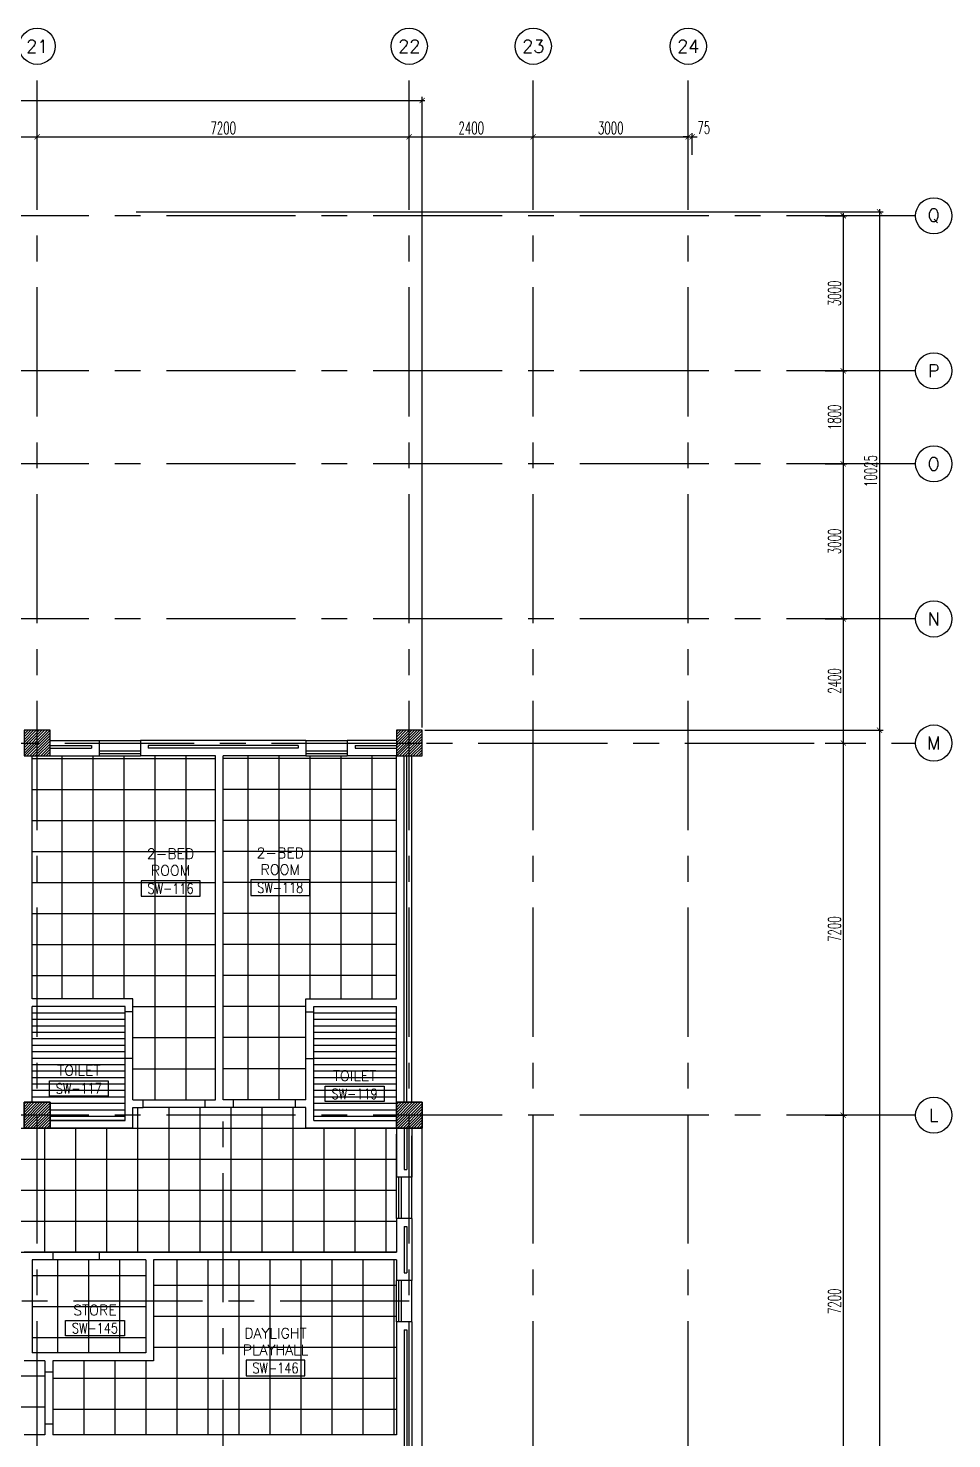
# Model space of a CAD drawing. Extents: x 276011.4 to 276105.3, y 57291.9 to 57371.4.
# Drawn here: x 276087.44 to 276105.32, y 57344.12 to 57371.41 of the extents above; entities that cross this region are included whole.
import ezdxf
from ezdxf.enums import TextEntityAlignment as Align

# ---------------------------------------------------------------- set-up
doc = ezdxf.new("R2010")
doc.units = 0
doc.header["$MEASUREMENT"] = 0
doc.header["$PDMODE"] = 34
doc.linetypes.add('CENTERX2', pattern=[4, 2.5, -0.5, 0.5, -0.5])
doc.layers.get('0').update_dxf_attribs({"color": 4, "linetype": 'CONTINUOUS'})
doc.layers.get('DEFPOINTS').update_dxf_attribs({"linetype": 'CONTINUOUS'})
for name, color, linetype in [('AX-CR', 2, 'CONTINUOUS'), ('AX-DIM', 4, 'CONTINUOUS'), ('AX-TXT', 2, 'CONTINUOUS'), ('AXES', 11, 'CENTERX2'), ('CEILING', 4, 'CONTINUOUS'), ('COL', 5, 'CONTINUOUS'), ('FIX', 3, 'CONTINUOUS'), ('HAT', 11, 'CONTINUOUS'), ('INSUL', 4, 'CONTINUOUS'), ('PROJ-L', 4, 'CONTINUOUS'), ('RM-BOX', 11, 'CONTINUOUS'), ('RM-NAME', 11, 'CONTINUOUS'), ('RM-NO', 11, 'CONTINUOUS'), ('WALL', 2, 'CONTINUOUS'), ('WIN', 3, 'CONTINUOUS')]:
    doc.layers.add(name, color=color, linetype=linetype)
doc.styles.add('ROMANS', font='ROMANS.shx', dxfattribs={"width": 0.6})
doc.dimstyles.new('STANDARD_IN', dxfattribs={"dimtxt": 0.24, "dimasz": 0.1, "dimexe": 0.07, "dimexo": 0.05, "dimgap": 0.05, "dimtad": 1, "dimdec": 0, "dimlfac": 1000, "dimzin": 0, "dimtxsty": 'ROMANS', "dimblk": 'ARCHTICK', "dimcen": 0.05, "dimdle": 0.05, "dimclrd": 4, "dimclre": 4, "dimclrt": 2, "dimazin": 3, "dimtfac": 1, "dimtdec": 0, "dimtmove": 0, "dimatfit": 3, "dimtolj": 1, "dimtzin": 0})

# ---------------------------------------------------------------- blocks, each defined once
blk = doc.blocks.new('AXR')
at = {"layer": 'AX-CR'}
blk.add_circle((350, 0), 350, dxfattribs=at)
blk = doc.blocks.new('_ARCHTICK')
at = {"color": 0, "linetype": 'BYBLOCK', "const_width": 0.15}
blk.add_lwpolyline([(-0.5, -0.5), (0.5, 0.5)], dxfattribs=at)
blk = doc.blocks.new('*D95')
at = {"layer": 'AX-DIM', "color": 4, "ltscale": 0.3}
for p, q in [((276020.305, 57370.011), (276095.115, 57370.011)), ((276020.355, 57365.405), (276020.355, 57370.081)), ((276095.065, 57357.883), (276095.065, 57370.081))]:
    blk.add_line(p, q, dxfattribs=at)
at = {"layer": 'DEFPOINTS', "color": 0, "ltscale": 0.3}
for p in [(276095.065, 57370.011), (276020.355, 57365.355), (276095.065, 57357.833)]:
    blk.add_point(p, dxfattribs=at)
at = {"layer": 'AX-DIM', "color": 4, "ltscale": 0.3, "xscale": 0.1, "yscale": 0.1, "zscale": 0.1, "rotation": 180}
blk.add_blockref('_ARCHTICK', (276020.355, 57370.011), dxfattribs=at)
at = {"layer": 'AX-DIM', "color": 4, "ltscale": 0.3, "xscale": 0.1, "yscale": 0.1, "zscale": 0.1}
blk.add_blockref('_ARCHTICK', (276095.065, 57370.011), dxfattribs=at)
at = {"layer": 'AX-DIM', "color": 2, "ltscale": 0.3, "insert": (276057.71, 57370.181), "char_height": 0.24, "attachment_point": 5, "style": 'ROMANS'}
blk.add_mtext('\\A1;74710', dxfattribs=at)
blk = doc.blocks.new('*D316')
at = {"layer": 'AX-DIM', "color": 4, "ltscale": 0.3}
for p, q in [((276102.865, 57362.983), (276103.285, 57362.983)), ((276103.215, 57363.033), (276103.215, 57359.933)), ((276102.865, 57359.983), (276103.285, 57359.983))]:
    blk.add_line(p, q, dxfattribs=at)
at = {"layer": 'DEFPOINTS', "color": 0, "ltscale": 0.3}
for p in [(276102.815, 57362.983), (276102.815, 57359.983), (276103.215, 57359.983)]:
    blk.add_point(p, dxfattribs=at)
at = {"layer": 'AX-DIM', "color": 4, "ltscale": 0.3, "xscale": 0.1, "yscale": 0.1, "zscale": 0.1}
for p, rotation in [((276103.215, 57362.983), 90), ((276103.215, 57359.983), 270)]:
    blk.add_blockref('_ARCHTICK', p, dxfattribs=dict(at, rotation=rotation))
at = {"layer": 'AX-DIM', "color": 2, "ltscale": 0.3, "insert": (276103.045, 57361.483), "char_height": 0.24, "attachment_point": 5, "rotation": 90, "style": 'ROMANS'}
blk.add_mtext('\\A1;3000', dxfattribs=at)
blk = doc.blocks.new('*D315')
at = {"layer": 'AX-DIM', "color": 4, "ltscale": 0.3}
for p, q in [((276089.533, 57367.858), (276103.985, 57367.858)), ((276103.915, 57367.908), (276103.915, 57357.783)), ((276103.265, 57357.833), (276103.985, 57357.833))]:
    blk.add_line(p, q, dxfattribs=at)
at = {"layer": 'DEFPOINTS', "color": 0, "ltscale": 0.3}
for p in [(276089.483, 57367.858), (276103.215, 57357.833), (276103.915, 57357.833)]:
    blk.add_point(p, dxfattribs=at)
at = {"layer": 'AX-DIM', "color": 4, "ltscale": 0.3, "xscale": 0.1, "yscale": 0.1, "zscale": 0.1}
for p, rotation in [((276103.915, 57367.858), 90), ((276103.915, 57357.833), 270)]:
    blk.add_blockref('_ARCHTICK', p, dxfattribs=dict(at, rotation=rotation))
at = {"layer": 'AX-DIM', "color": 2, "ltscale": 0.3, "insert": (276103.745, 57362.845), "char_height": 0.24, "attachment_point": 5, "rotation": 90, "style": 'ROMANS'}
blk.add_mtext('\\A1;10025', dxfattribs=at)
blk = doc.blocks.new('*D313')
at = {"layer": 'AX-DIM', "color": 4, "ltscale": 0.3}
for p, q in [((276095.115, 57357.833), (276103.985, 57357.833)), ((276103.915, 57357.883), (276103.915, 57298.463)), ((276095.115, 57298.513), (276103.985, 57298.513))]:
    blk.add_line(p, q, dxfattribs=at)
at = {"layer": 'DEFPOINTS', "color": 0, "ltscale": 0.3}
for p in [(276095.065, 57357.833), (276095.065, 57298.513), (276103.915, 57298.513)]:
    blk.add_point(p, dxfattribs=at)
at = {"layer": 'AX-DIM', "color": 4, "ltscale": 0.3, "xscale": 0.1, "yscale": 0.1, "zscale": 0.1}
for p, rotation in [((276103.915, 57357.833), 90), ((276103.915, 57298.513), 270)]:
    blk.add_blockref('_ARCHTICK', p, dxfattribs=dict(at, rotation=rotation))
at = {"layer": 'AX-DIM', "color": 2, "ltscale": 0.3, "insert": (276103.745, 57328.173), "char_height": 0.24, "attachment_point": 5, "rotation": 90, "style": 'ROMANS'}
blk.add_mtext('\\A1;59320', dxfattribs=at)
blk = doc.blocks.new('*X47')
at = {"color": 0}
for p, q in [((245929, 169932), (246386, 170390)), ((245929, 169985), (246333, 170390)), ((245929, 170038), (246280, 170390)), ((245929, 170091), (246227, 170390)), ((245929, 170144), (246174, 170390)), ((245929, 170197), (246121, 170390)), ((245929, 170250), (246068, 170390)), ((245929, 170303), (246015, 170390)), ((245929, 170357), (245962, 170390)), ((245939, 169890), (246429, 170379)), ((245992, 169890), (246429, 170326)), ((246045, 169890), (246429, 170273)), ((246098, 169890), (246429, 170220)), ((246151, 169890), (246429, 170167)), ((246204, 169890), (246429, 170114)), ((246257, 169890), (246429, 170061)), ((246310, 169890), (246429, 170008)), ((246363, 169890), (246429, 169955)), ((246416, 169890), (246429, 169902))]:
    blk.add_line(p, q, dxfattribs=at)
blk = doc.blocks.new('COL50')
at = {"layer": 'COL'}
blk.add_lwpolyline([(-250, 250), (-250, -250), (250, -250), (250, 250)], close=True, dxfattribs=at)
blk = doc.blocks.new('*X40')
at = {"color": 0}
for p, q in [((245927, 177090), (246427, 177590)), ((245929, 177145), (246374, 177590)), ((245929, 177198), (246321, 177590)), ((245929, 177251), (246267, 177590)), ((245929, 177304), (246214, 177590)), ((245929, 177357), (246161, 177590)), ((245929, 177410), (246108, 177590)), ((245929, 177463), (246055, 177590)), ((245929, 177516), (246002, 177590)), ((245929, 177569), (245949, 177590)), ((245980, 177090), (246429, 177539)), ((246033, 177090), (246429, 177486)), ((246086, 177090), (246429, 177433)), ((246139, 177090), (246429, 177380)), ((246192, 177090), (246429, 177327)), ((246245, 177090), (246429, 177274)), ((246298, 177090), (246429, 177220)), ((246351, 177090), (246429, 177167)), ((246404, 177090), (246429, 177114))]:
    blk.add_line(p, q, dxfattribs=at)
blk = doc.blocks.new('*X48')
at = {"color": 0}
for p, q in [((253129, 169920), (253599, 170390)), ((253129, 169973), (253545, 170390)), ((253129, 170026), (253492, 170390)), ((253129, 170079), (253439, 170390)), ((253129, 170132), (253386, 170390)), ((253129, 170185), (253333, 170390)), ((253129, 170238), (253280, 170390)), ((253129, 170291), (253227, 170390)), ((253129, 170344), (253174, 170390)), ((253152, 169890), (253629, 170367)), ((253205, 169890), (253629, 170314)), ((253258, 169890), (253629, 170261)), ((253311, 169890), (253629, 170208)), ((253364, 169890), (253629, 170155)), ((253417, 169890), (253629, 170102)), ((253470, 169890), (253629, 170049)), ((253523, 169890), (253629, 169996)), ((253576, 169890), (253629, 169942))]:
    blk.add_line(p, q, dxfattribs=at)
blk = doc.blocks.new('*X39')
at = {"color": 0}
for p, q in [((253129, 177132), (253586, 177590)), ((253129, 177185), (253533, 177590)), ((253129, 177238), (253480, 177590)), ((253129, 177291), (253427, 177590)), ((253129, 177344), (253374, 177590)), ((253129, 177397), (253321, 177590)), ((253129, 177450), (253268, 177590)), ((253129, 177503), (253215, 177590)), ((253129, 177557), (253162, 177590)), ((253139, 177090), (253629, 177579)), ((253192, 177090), (253629, 177526)), ((253245, 177090), (253629, 177473)), ((253298, 177090), (253629, 177420)), ((253351, 177090), (253629, 177367)), ((253404, 177090), (253629, 177314)), ((253457, 177090), (253629, 177261)), ((253510, 177090), (253629, 177208)), ((253563, 177090), (253629, 177155)), ((253616, 177090), (253629, 177102))]:
    blk.add_line(p, q, dxfattribs=at)
blk = doc.blocks.new('*D301')
at = {"layer": 'AX-DIM', "color": 4, "ltscale": 0.3}
for p, q in [((276102.865, 57350.383), (276103.285, 57350.383)), ((276103.215, 57350.433), (276103.215, 57343.133)), ((276102.865, 57343.183), (276103.285, 57343.183))]:
    blk.add_line(p, q, dxfattribs=at)
at = {"layer": 'DEFPOINTS', "color": 0, "ltscale": 0.3}
for p in [(276102.815, 57350.383), (276102.815, 57343.183), (276103.215, 57343.183)]:
    blk.add_point(p, dxfattribs=at)
at = {"layer": 'AX-DIM', "color": 4, "ltscale": 0.3, "xscale": 0.1, "yscale": 0.1, "zscale": 0.1}
for p, rotation in [((276103.215, 57350.383), 90), ((276103.215, 57343.183), 270)]:
    blk.add_blockref('_ARCHTICK', p, dxfattribs=dict(at, rotation=rotation))
at = {"layer": 'AX-DIM', "color": 2, "ltscale": 0.3, "insert": (276103.045, 57346.783), "char_height": 0.24, "attachment_point": 5, "rotation": 90, "style": 'ROMANS'}
blk.add_mtext('\\A1;7200', dxfattribs=at)
blk = doc.blocks.new('*D299')
at = {"layer": 'AX-DIM', "color": 4, "ltscale": 0.3}
for p, q in [((276102.865, 57357.583), (276103.285, 57357.583)), ((276103.215, 57357.633), (276103.215, 57350.333)), ((276102.865, 57350.383), (276103.285, 57350.383))]:
    blk.add_line(p, q, dxfattribs=at)
at = {"layer": 'DEFPOINTS', "color": 0, "ltscale": 0.3}
for p in [(276102.815, 57357.583), (276102.815, 57350.383), (276103.215, 57350.383)]:
    blk.add_point(p, dxfattribs=at)
at = {"layer": 'AX-DIM', "color": 4, "ltscale": 0.3, "xscale": 0.1, "yscale": 0.1, "zscale": 0.1}
for p, rotation in [((276103.215, 57357.583), 90), ((276103.215, 57350.383), 270)]:
    blk.add_blockref('_ARCHTICK', p, dxfattribs=dict(at, rotation=rotation))
at = {"layer": 'AX-DIM', "color": 2, "ltscale": 0.3, "insert": (276103.045, 57353.983), "char_height": 0.24, "attachment_point": 5, "rotation": 90, "style": 'ROMANS'}
blk.add_mtext('\\A1;7200', dxfattribs=at)
blk = doc.blocks.new('*D298')
at = {"layer": 'AX-DIM', "color": 4, "ltscale": 0.3}
for p, q in [((276102.865, 57359.983), (276103.285, 57359.983)), ((276103.215, 57360.033), (276103.215, 57357.533)), ((276102.865, 57357.583), (276103.285, 57357.583))]:
    blk.add_line(p, q, dxfattribs=at)
at = {"layer": 'DEFPOINTS', "color": 0, "ltscale": 0.3}
for p in [(276102.815, 57359.983), (276102.815, 57357.583), (276103.215, 57357.583)]:
    blk.add_point(p, dxfattribs=at)
at = {"layer": 'AX-DIM', "color": 4, "ltscale": 0.3, "xscale": 0.1, "yscale": 0.1, "zscale": 0.1}
for p, rotation in [((276103.215, 57359.983), 90), ((276103.215, 57357.583), 270)]:
    blk.add_blockref('_ARCHTICK', p, dxfattribs=dict(at, rotation=rotation))
at = {"layer": 'AX-DIM', "color": 2, "ltscale": 0.3, "insert": (276103.045, 57358.783), "char_height": 0.24, "attachment_point": 5, "rotation": 90, "style": 'ROMANS'}
blk.add_mtext('\\A1;2400', dxfattribs=at)
blk = doc.blocks.new('*D297')
at = {"layer": 'AX-DIM', "color": 4, "ltscale": 0.3}
for p, q in [((276080.365, 57369.311), (276087.665, 57369.311)), ((276080.415, 57368.961), (276080.415, 57369.381)), ((276087.615, 57368.961), (276087.615, 57369.381))]:
    blk.add_line(p, q, dxfattribs=at)
at = {"layer": 'DEFPOINTS', "color": 0, "ltscale": 0.3}
for p in [(276087.615, 57369.311), (276080.415, 57368.911), (276087.615, 57368.911)]:
    blk.add_point(p, dxfattribs=at)
at = {"layer": 'AX-DIM', "color": 4, "ltscale": 0.3, "xscale": 0.1, "yscale": 0.1, "zscale": 0.1, "rotation": 180}
blk.add_blockref('_ARCHTICK', (276080.415, 57369.311), dxfattribs=at)
at = {"layer": 'AX-DIM', "color": 4, "ltscale": 0.3, "xscale": 0.1, "yscale": 0.1, "zscale": 0.1}
blk.add_blockref('_ARCHTICK', (276087.615, 57369.311), dxfattribs=at)
at = {"layer": 'AX-DIM', "color": 2, "ltscale": 0.3, "insert": (276084.015, 57369.481), "char_height": 0.24, "attachment_point": 5, "style": 'ROMANS'}
blk.add_mtext('\\A1;7200', dxfattribs=at)
blk = doc.blocks.new('*D291')
at = {"layer": 'AX-DIM', "color": 4, "ltscale": 0.3}
for p, q in [((276097.165, 57369.311), (276100.265, 57369.311)), ((276097.215, 57368.961), (276097.215, 57369.381)), ((276100.215, 57368.961), (276100.215, 57369.381))]:
    blk.add_line(p, q, dxfattribs=at)
at = {"layer": 'DEFPOINTS', "color": 0, "ltscale": 0.3}
for p in [(276100.215, 57369.311), (276097.215, 57368.911), (276100.215, 57368.911)]:
    blk.add_point(p, dxfattribs=at)
at = {"layer": 'AX-DIM', "color": 4, "ltscale": 0.3, "xscale": 0.1, "yscale": 0.1, "zscale": 0.1, "rotation": 180}
blk.add_blockref('_ARCHTICK', (276097.215, 57369.311), dxfattribs=at)
at = {"layer": 'AX-DIM', "color": 4, "ltscale": 0.3, "xscale": 0.1, "yscale": 0.1, "zscale": 0.1}
blk.add_blockref('_ARCHTICK', (276100.215, 57369.311), dxfattribs=at)
at = {"layer": 'AX-DIM', "color": 2, "ltscale": 0.3, "insert": (276098.715, 57369.481), "char_height": 0.24, "attachment_point": 5, "style": 'ROMANS'}
blk.add_mtext('\\A1;3000', dxfattribs=at)
blk = doc.blocks.new('*D290')
at = {"layer": 'AX-DIM', "color": 4, "ltscale": 0.3}
for p, q in [((276087.565, 57369.311), (276094.865, 57369.311)), ((276087.615, 57368.961), (276087.615, 57369.381)), ((276094.815, 57368.961), (276094.815, 57369.381))]:
    blk.add_line(p, q, dxfattribs=at)
at = {"layer": 'DEFPOINTS', "color": 0, "ltscale": 0.3}
for p in [(276094.815, 57369.311), (276087.615, 57368.911), (276094.815, 57368.911)]:
    blk.add_point(p, dxfattribs=at)
at = {"layer": 'AX-DIM', "color": 4, "ltscale": 0.3, "xscale": 0.1, "yscale": 0.1, "zscale": 0.1, "rotation": 180}
blk.add_blockref('_ARCHTICK', (276087.615, 57369.311), dxfattribs=at)
at = {"layer": 'AX-DIM', "color": 4, "ltscale": 0.3, "xscale": 0.1, "yscale": 0.1, "zscale": 0.1}
blk.add_blockref('_ARCHTICK', (276094.815, 57369.311), dxfattribs=at)
at = {"layer": 'AX-DIM', "color": 2, "ltscale": 0.3, "insert": (276091.215, 57369.481), "char_height": 0.24, "attachment_point": 5, "style": 'ROMANS'}
blk.add_mtext('\\A1;7200', dxfattribs=at)
blk = doc.blocks.new('AXU')
at = {"layer": 'AX-CR'}
blk.add_circle((0, 350), 350, dxfattribs=at)
blk = doc.blocks.new('*D289')
at = {"layer": 'AX-DIM', "color": 4, "ltscale": 0.3}
for p, q in [((276094.765, 57369.311), (276097.265, 57369.311)), ((276094.815, 57368.961), (276094.815, 57369.381)), ((276097.215, 57368.961), (276097.215, 57369.381))]:
    blk.add_line(p, q, dxfattribs=at)
at = {"layer": 'DEFPOINTS', "color": 0, "ltscale": 0.3}
for p in [(276097.215, 57369.311), (276094.815, 57368.911), (276097.215, 57368.911)]:
    blk.add_point(p, dxfattribs=at)
at = {"layer": 'AX-DIM', "color": 4, "ltscale": 0.3, "xscale": 0.1, "yscale": 0.1, "zscale": 0.1, "rotation": 180}
blk.add_blockref('_ARCHTICK', (276094.815, 57369.311), dxfattribs=at)
at = {"layer": 'AX-DIM', "color": 4, "ltscale": 0.3, "xscale": 0.1, "yscale": 0.1, "zscale": 0.1}
blk.add_blockref('_ARCHTICK', (276097.215, 57369.311), dxfattribs=at)
at = {"layer": 'AX-DIM', "color": 2, "ltscale": 0.3, "insert": (276096.015, 57369.481), "char_height": 0.24, "attachment_point": 5, "style": 'ROMANS'}
blk.add_mtext('\\A1;2400', dxfattribs=at)
blk = doc.blocks.new('*D288')
at = {"layer": 'AX-DIM', "color": 4, "ltscale": 0.3}
for p, q in [((276100.215, 57369.311), (276100.115, 57369.311)), ((276100.215, 57368.961), (276100.215, 57369.381)), ((276100.215, 57369.311), (276100.29, 57369.311)), ((276100.29, 57368.961), (276100.29, 57369.381)), ((276100.29, 57369.311), (276100.39, 57369.311))]:
    blk.add_line(p, q, dxfattribs=at)
at = {"layer": 'DEFPOINTS', "color": 0, "ltscale": 0.3}
for p in [(276100.29, 57369.311), (276100.215, 57368.911), (276100.29, 57368.911)]:
    blk.add_point(p, dxfattribs=at)
at = {"layer": 'AX-DIM', "color": 4, "ltscale": 0.3, "xscale": 0.1, "yscale": 0.1, "zscale": 0.1}
blk.add_blockref('_ARCHTICK', (276100.215, 57369.311), dxfattribs=at)
at = {"layer": 'AX-DIM', "color": 4, "ltscale": 0.3, "xscale": 0.1, "yscale": 0.1, "zscale": 0.1, "rotation": 180}
blk.add_blockref('_ARCHTICK', (276100.29, 57369.311), dxfattribs=at)
at = {"layer": 'AX-DIM', "color": 2, "ltscale": 0.3, "insert": (276100.516, 57369.486), "char_height": 0.24, "attachment_point": 5, "style": 'ROMANS'}
blk.add_mtext('\\A1;75', dxfattribs=at)
blk = doc.blocks.new('*D287')
at = {"layer": 'AX-DIM', "color": 4, "ltscale": 0.3}
for p, q in [((276103.215, 57367.833), (276103.215, 57364.733)), ((276102.865, 57367.783), (276103.285, 57367.783)), ((276102.865, 57364.783), (276103.285, 57364.783))]:
    blk.add_line(p, q, dxfattribs=at)
at = {"layer": 'DEFPOINTS', "color": 0, "ltscale": 0.3}
for p in [(276102.815, 57367.783), (276102.815, 57364.783), (276103.215, 57364.783)]:
    blk.add_point(p, dxfattribs=at)
at = {"layer": 'AX-DIM', "color": 4, "ltscale": 0.3, "xscale": 0.1, "yscale": 0.1, "zscale": 0.1}
for p, rotation in [((276103.215, 57367.783), 90), ((276103.215, 57364.783), 270)]:
    blk.add_blockref('_ARCHTICK', p, dxfattribs=dict(at, rotation=rotation))
at = {"layer": 'AX-DIM', "color": 2, "ltscale": 0.3, "insert": (276103.045, 57366.283), "char_height": 0.24, "attachment_point": 5, "rotation": 90, "style": 'ROMANS'}
blk.add_mtext('\\A1;3000', dxfattribs=at)
blk = doc.blocks.new('*D286')
at = {"layer": 'AX-DIM', "color": 4, "ltscale": 0.3}
for p, q in [((276103.215, 57364.833), (276103.215, 57362.933)), ((276102.865, 57364.783), (276103.285, 57364.783)), ((276102.865, 57362.983), (276103.285, 57362.983))]:
    blk.add_line(p, q, dxfattribs=at)
at = {"layer": 'DEFPOINTS', "color": 0, "ltscale": 0.3}
for p in [(276102.815, 57364.783), (276102.815, 57362.983), (276103.215, 57362.983)]:
    blk.add_point(p, dxfattribs=at)
at = {"layer": 'AX-DIM', "color": 4, "ltscale": 0.3, "xscale": 0.1, "yscale": 0.1, "zscale": 0.1}
for p, rotation in [((276103.215, 57364.783), 90), ((276103.215, 57362.983), 270)]:
    blk.add_blockref('_ARCHTICK', p, dxfattribs=dict(at, rotation=rotation))
at = {"layer": 'AX-DIM', "color": 2, "ltscale": 0.3, "insert": (276103.045, 57363.883), "char_height": 0.24, "attachment_point": 5, "rotation": 90, "style": 'ROMANS'}
blk.add_mtext('\\A1;1800', dxfattribs=at)
blk = doc.blocks.new('RM1')
at = {"layer": 'RM-BOX'}
blk.add_lwpolyline([(570, -200), (-570, -200), (-570, -500), (570, -500)], close=True, dxfattribs=at)
at = {"layer": 'RM-NAME', "style": 'ROMANS'}
blk.add_attdef('ROOMNAME1', text='', height=200, dxfattribs=at).set_placement((0, 324), align=Align.MIDDLE)

msp = doc.modelspace()

# ---------------------------------------------------------------- linework, layer by layer
at = {"layer": 'AXES'}
for p, q in [((276087.6155, 57291.8986), (276087.6155, 57370.7113)), ((276094.8155, 57291.8986), (276094.8155, 57370.7113)), ((276097.2155, 57291.8986), (276097.2155, 57370.7113)), ((276100.2155, 57291.8986), (276100.2155, 57370.7113)), ((276104.6155, 57367.7829), (276052.5255, 57367.7829)), ((276104.6155, 57364.7829), (276052.5255, 57364.7829)), ((276104.6155, 57362.9829), (276052.5255, 57362.9829)), ((276104.6155, 57359.9829), (276052.5255, 57359.9829)), ((276032.1505, 57357.5829), (276104.6155, 57357.5829)), ((276091.2155, 57298.7629), (276091.2155, 57357.5329)), ((276104.6155, 57350.3829), (276052.5255, 57350.3829)), ((276094.8155, 57346.7829), (276052.5255, 57346.7829))]:
    msp.add_line(p, q, dxfattribs=at)
at = {"layer": 'CEILING', "linetype": 'BYBLOCK', "ltscale": 0.3}
for p, q in [((276087.5155, 57357.2829), (276091.0655, 57357.2829)), ((276088.0905, 57357.3329), (276088.0905, 57352.6329)), ((276088.6905, 57357.3329), (276088.6905, 57352.6329)), ((276089.2905, 57357.3329), (276089.2905, 57352.6329)), ((276089.8905, 57357.3329), (276089.8905, 57350.6829)), ((276090.4905, 57357.3329), (276090.4905, 57350.6829)), ((276094.5655, 57357.2829), (276091.2155, 57357.2829)), ((276091.6905, 57357.3329), (276091.6905, 57350.6829)), ((276092.2905, 57357.3329), (276092.2905, 57350.6829)), ((276092.8905, 57357.3329), (276092.8905, 57352.6329)), ((276093.4905, 57357.3329), (276093.4905, 57352.6329)), ((276094.0905, 57357.3329), (276094.0905, 57352.6329)), ((276087.5155, 57356.6829), (276091.0655, 57356.6829)), ((276094.5655, 57356.6829), (276091.2155, 57356.6829)), ((276087.5155, 57356.0829), (276091.0655, 57356.0829)), ((276094.5655, 57356.0829), (276091.2155, 57356.0829)), ((276087.5155, 57355.4829), (276091.0655, 57355.4829)), ((276094.5655, 57355.4829), (276091.2155, 57355.4829)), ((276087.5155, 57354.8829), (276091.0655, 57354.8829)), ((276094.5655, 57354.8829), (276091.2155, 57354.8829)), ((276087.5155, 57354.2829), (276091.0655, 57354.2829)), ((276094.5655, 57354.2829), (276091.2155, 57354.2829)), ((276087.5155, 57353.6829), (276091.0655, 57353.6829)), ((276094.5655, 57353.6829), (276091.2155, 57353.6829)), ((276087.5155, 57353.0829), (276091.0655, 57353.0829)), ((276094.5655, 57353.0829), (276091.2155, 57353.0829)), ((276089.3155, 57352.3579), (276087.5155, 57352.3579)), ((276089.4655, 57352.4829), (276091.0655, 57352.4829)), ((276092.8155, 57352.4829), (276091.2155, 57352.4829)), ((276094.5655, 57352.3579), (276092.9655, 57352.3579)), ((276089.3155, 57352.2329), (276087.5155, 57352.2329)), ((276089.3155, 57352.1079), (276087.5155, 57352.1079)), ((276094.5655, 57352.2329), (276092.9655, 57352.2329)), ((276094.5655, 57352.1079), (276092.9655, 57352.1079)), ((276089.3155, 57351.9829), (276087.5155, 57351.9829)), ((276089.3155, 57351.8579), (276087.5155, 57351.8579)), ((276089.3155, 57351.7329), (276087.5155, 57351.7329)), ((276089.4655, 57351.8829), (276091.0655, 57351.8829)), ((276092.8155, 57351.8829), (276091.2155, 57351.8829)), ((276094.5655, 57351.9829), (276092.9655, 57351.9829)), ((276094.5655, 57351.8579), (276092.9655, 57351.8579)), ((276094.5655, 57351.7329), (276092.9655, 57351.7329)), ((276089.3155, 57351.6079), (276087.5155, 57351.6079)), ((276089.3155, 57351.4829), (276087.5155, 57351.4829)), ((276094.5655, 57351.6079), (276092.9655, 57351.6079)), ((276094.5655, 57351.4829), (276092.9655, 57351.4829)), ((276089.3155, 57351.3579), (276087.5155, 57351.3579)), ((276089.3155, 57351.2329), (276087.5155, 57351.2329)), ((276089.4655, 57351.2829), (276091.0655, 57351.2829)), ((276092.8155, 57351.2829), (276091.2155, 57351.2829)), ((276094.5655, 57351.3579), (276092.9655, 57351.3579)), ((276094.5655, 57351.2329), (276092.9655, 57351.2329)), ((276089.3155, 57351.1079), (276087.5155, 57351.1079)), ((276089.3155, 57350.9829), (276087.5155, 57350.9829)), ((276094.5655, 57351.1079), (276092.9655, 57351.1079)), ((276094.5655, 57350.9829), (276092.9655, 57350.9829)), ((276089.3155, 57350.8579), (276087.5155, 57350.8579)), ((276089.3155, 57350.7329), (276087.5155, 57350.7329)), ((276094.5655, 57350.8579), (276092.9655, 57350.8579)), ((276094.5655, 57350.7329), (276092.9655, 57350.7329)), ((276089.3155, 57350.6079), (276087.8655, 57350.6079)), ((276089.3155, 57350.4829), (276087.8655, 57350.4829)), ((276089.3155, 57350.3579), (276087.8655, 57350.3579)), ((276089.5655, 57347.7329), (276089.5655, 57350.5329)), ((276090.1655, 57347.7329), (276090.1655, 57350.5329)), ((276090.7655, 57347.7329), (276090.7655, 57350.5329)), ((276091.3655, 57347.7329), (276091.3655, 57350.5329)), ((276091.9655, 57347.7329), (276091.9655, 57350.5329)), ((276092.5655, 57347.7329), (276092.5655, 57350.5329)), ((276094.5655, 57350.6079), (276092.9655, 57350.6079)), ((276094.5655, 57350.4829), (276092.9655, 57350.4829)), ((276094.5655, 57350.3579), (276092.9655, 57350.3579)), ((276064.528, 57350.1329), (276094.5655, 57350.1329)), ((276087.7655, 57347.7329), (276087.7655, 57350.1329)), ((276088.3655, 57347.7329), (276088.3655, 57350.1329)), ((276088.9655, 57347.7329), (276088.9655, 57350.1329)), ((276093.1655, 57347.7329), (276093.1655, 57350.1329)), ((276093.7655, 57347.7329), (276093.7655, 57350.1329)), ((276094.3655, 57347.7329), (276094.3655, 57350.1329)), ((276063.0905, 57349.5329), (276094.5655, 57349.5329)), ((276063.0905, 57348.9329), (276094.5655, 57348.9329)), ((276063.0905, 57348.3329), (276094.5655, 57348.3329)), ((276063.0905, 57347.7329), (276094.5655, 57347.7329)), ((276088.0155, 57345.7829), (276088.0155, 57347.5829)), ((276088.6155, 57345.7829), (276088.6155, 57347.5829)), ((276089.2155, 57345.7829), (276089.2155, 57347.5829)), ((276090.3155, 57347.5829), (276090.3155, 57344.1979)), ((276090.9155, 57347.5829), (276090.9155, 57344.1979)), ((276091.5155, 57347.5829), (276091.5155, 57344.1979)), ((276092.1155, 57347.5829), (276092.1155, 57344.1979)), ((276092.7155, 57347.5829), (276092.7155, 57344.1979)), ((276093.3155, 57347.5829), (276093.3155, 57344.1979)), ((276093.9155, 57347.5829), (276093.9155, 57344.1979)), ((276094.5155, 57347.5829), (276094.5155, 57344.1979)), ((276087.5155, 57347.2829), (276089.7155, 57347.2829)), ((276094.5655, 57347.0904), (276089.8655, 57347.0904)), ((276087.5155, 57346.6829), (276089.7155, 57346.6829)), ((276094.5655, 57346.4904), (276089.8655, 57346.4904)), ((276087.5155, 57346.0829), (276089.7155, 57346.0829)), ((276094.5655, 57345.8904), (276089.8655, 57345.8904)), ((276088.5155, 57345.6329), (276088.5155, 57344.1979)), ((276089.1155, 57345.6329), (276089.1155, 57344.1979)), ((276089.7155, 57345.6329), (276089.7155, 57344.1979)), ((276087.7655, 57345.3329), (276084.9655, 57345.3329)), ((276094.5655, 57345.2904), (276087.9155, 57345.2904)), ((276087.7655, 57344.7329), (276084.9655, 57344.7329)), ((276094.5655, 57344.6904), (276087.9155, 57344.6904))]:
    msp.add_line(p, q, dxfattribs=at)
at = {"layer": 'COL'}
for points in [[(276087.8655, 57357.3329), (276087.8655, 57357.8329), (276087.3655, 57357.8329), (276087.3655, 57357.3329)], [(276095.0655, 57357.3329), (276095.0655, 57357.8329), (276094.5655, 57357.8329), (276094.5655, 57357.3329)]]:
    msp.add_lwpolyline(points, close=True, dxfattribs=at)
at = {"layer": 'FIX', "color": 6, "linetype": 'BYBLOCK', "ltscale": 0.3}
msp.add_line((276094.5655, 57357.5829), (276095.0655, 57357.5829), dxfattribs=at)
at = {"layer": 'INSUL'}
for p, q in [((276087.8655, 57357.5329), (276088.6655, 57357.5329)), ((276087.8655, 57357.4829), (276088.6655, 57357.4829)), ((276088.6655, 57357.5329), (276088.6655, 57357.4829)), ((276089.7655, 57357.5329), (276089.7655, 57357.4829)), ((276092.6655, 57357.5329), (276089.7655, 57357.5329)), ((276092.6655, 57357.4829), (276089.7655, 57357.4829)), ((276092.6655, 57357.5329), (276092.6655, 57357.4829)), ((276093.7655, 57357.5329), (276094.5655, 57357.5329)), ((276093.7655, 57357.5329), (276093.7655, 57357.4829)), ((276093.7655, 57357.4829), (276094.5655, 57357.4829)), ((276094.7155, 57350.6329), (276094.7155, 57357.3329)), ((276094.7655, 57350.6329), (276094.7655, 57357.3329)), ((276094.7155, 57350.1329), (276094.7155, 57349.3325)), ((276094.7655, 57350.1329), (276094.7655, 57349.3325)), ((276094.7155, 57349.3325), (276094.7655, 57349.3325)), ((276094.7155, 57348.2325), (276094.7155, 57347.3329)), ((276094.7155, 57348.2325), (276094.7655, 57348.2325)), ((276094.7655, 57348.2325), (276094.7655, 57347.3329)), ((276094.7155, 57347.3329), (276094.7655, 57347.3329)), ((276094.7155, 57346.2329), (276094.7655, 57346.2329)), ((276094.7155, 57346.2329), (276094.7155, 57343.4329)), ((276094.7655, 57346.2329), (276094.7655, 57343.4329))]:
    msp.add_line(p, q, dxfattribs=at)
at = {"layer": 'PROJ-L'}
msp.add_line((276095.0655, 57343.4329), (276095.0655, 57350.1329), dxfattribs=at)
at = {"layer": 'WALL'}
for p, q in [((276087.8655, 57357.6329), (276088.8155, 57357.6329)), ((276088.8155, 57357.6329), (276088.8155, 57357.3329)), ((276089.6155, 57357.6329), (276089.6155, 57357.3329)), ((276092.8155, 57357.6329), (276089.6155, 57357.6329)), ((276092.8155, 57357.6329), (276092.8155, 57357.3329)), ((276094.5655, 57357.6329), (276093.6155, 57357.6329)), ((276093.6155, 57357.6329), (276093.6155, 57357.3329)), ((276087.5155, 57352.6329), (276087.5155, 57357.3329)), ((276087.8655, 57357.3329), (276088.8155, 57357.3329)), ((276091.0655, 57357.3329), (276089.6155, 57357.3329)), ((276091.0655, 57350.6829), (276091.0655, 57357.3329)), ((276092.8155, 57357.3329), (276091.2155, 57357.3329)), ((276091.2155, 57350.6829), (276091.2155, 57357.3329)), ((276094.5655, 57357.3329), (276093.6155, 57357.3329)), ((276094.5655, 57352.6329), (276094.5655, 57357.3329)), ((276094.8655, 57350.6329), (276094.8655, 57357.3329)), ((276089.4655, 57352.6329), (276087.5155, 57352.6329)), ((276089.4655, 57352.3829), (276089.4655, 57352.6329)), ((276092.8155, 57352.6329), (276094.5655, 57352.6329)), ((276092.8155, 57352.3829), (276092.8155, 57352.6329)), ((276087.5155, 57350.6329), (276087.5155, 57352.4829)), ((276089.3155, 57352.4829), (276087.5155, 57352.4829)), ((276089.3155, 57352.3829), (276089.3155, 57352.4829)), ((276089.3155, 57350.2829), (276089.3155, 57352.3829)), ((276089.4655, 57352.3829), (276089.3155, 57352.3829)), ((276089.4655, 57350.6829), (276089.4655, 57352.3829)), ((276092.8155, 57352.3829), (276092.9655, 57352.3829)), ((276092.8155, 57350.6829), (276092.8155, 57352.3829)), ((276092.9655, 57352.4829), (276094.5655, 57352.4829)), ((276092.9655, 57352.3829), (276092.9655, 57352.4829)), ((276092.9655, 57350.2829), (276092.9655, 57352.3829)), ((276094.5655, 57350.6329), (276094.5655, 57352.4829)), ((276089.4655, 57351.4829), (276089.3155, 57351.4829)), ((276092.8155, 57351.4829), (276092.9655, 57351.4829)), ((276089.4655, 57350.1329), (276089.4655, 57350.5329)), ((276092.8155, 57350.1329), (276092.8155, 57350.5329)), ((276094.5655, 57350.1329), (276094.5655, 57349.1825)), ((276094.8655, 57350.1329), (276094.8655, 57349.9829)), ((276094.5655, 57349.1825), (276094.5655, 57350.0173)), ((276094.8655, 57349.1825), (276094.8655, 57349.9829)), ((276094.8655, 57349.9829), (276094.8655, 57349.1825)), ((276094.8655, 57349.1825), (276094.5655, 57349.1825)), ((276094.5655, 57348.3825), (276094.5655, 57347.7329)), ((276094.8655, 57348.3825), (276094.5655, 57348.3825)), ((276094.8155, 57348.3825), (276094.5655, 57348.3825)), ((276094.8655, 57348.3825), (276094.5655, 57348.3825)), ((276094.8655, 57348.3825), (276094.7655, 57348.3825)), ((276094.8655, 57348.3825), (276094.8155, 57348.3825)), ((276094.8655, 57348.3825), (276094.8655, 57347.1829)), ((276087.9155, 57347.7329), (276087.3655, 57347.7329)), ((276094.5655, 57347.7329), (276087.9155, 57347.7329)), ((276087.9155, 57347.5829), (276087.5155, 57347.5829)), ((276089.7155, 57347.5829), (276087.9155, 57347.5829)), ((276094.5655, 57347.5829), (276089.8655, 57347.5829)), ((276094.5655, 57347.5829), (276094.5655, 57347.1829)), ((276094.8655, 57347.1829), (276094.5655, 57347.1829)), ((276094.8655, 57346.3829), (276094.5655, 57346.3829)), ((276094.8155, 57346.3829), (276094.5655, 57346.3829)), ((276094.8655, 57346.3829), (276094.5655, 57346.3829)), ((276094.5655, 57346.3829), (276094.5655, 57344.1979)), ((276094.8655, 57346.3829), (276094.7655, 57346.3829)), ((276094.8655, 57346.3829), (276094.8155, 57346.3829)), ((276094.8655, 57346.3829), (276094.8655, 57343.4329)), ((276089.7155, 57345.7829), (276087.5155, 57345.7829)), ((276087.7655, 57345.6329), (276087.3655, 57345.6329)), ((276089.8655, 57345.6329), (276087.9155, 57345.6329)), ((276087.7655, 57344.1979), (276087.3655, 57344.1979)), ((276094.5655, 57344.1979), (276087.9155, 57344.1979))]:
    msp.add_line(p, q, dxfattribs=at)
at = {"layer": 'WALL', "linetype": 'BYBLOCK'}
for p, q in [((276089.4655, 57350.6829), (276089.6655, 57350.6829)), ((276089.6655, 57350.6829), (276091.0655, 57350.6829)), ((276091.4155, 57350.6829), (276091.2155, 57350.6829)), ((276092.8155, 57350.6829), (276091.4155, 57350.6829)), ((276089.4655, 57350.5329), (276089.6655, 57350.5329)), ((276091.4155, 57350.5329), (276089.6655, 57350.5329)), ((276092.8155, 57350.5329), (276091.4155, 57350.5329)), ((276087.8618, 57350.2829), (276089.3155, 57350.2829)), ((276087.8618, 57350.2829), (276089.3155, 57350.2829)), ((276089.3155, 57350.2829), (276087.8618, 57350.2829)), ((276089.3155, 57350.2829), (276087.8618, 57350.2829)), ((276087.8618, 57350.1329), (276089.4655, 57350.1329)), ((276087.8618, 57350.1329), (276089.4655, 57350.1329)), ((276089.4655, 57350.1329), (276087.8618, 57350.1329)), ((276094.5905, 57350.1329), (276092.8155, 57350.1329)), ((276094.5905, 57350.1329), (276092.8155, 57350.1329)), ((276092.8155, 57350.1329), (276094.5905, 57350.1329)), ((276092.9655, 57350.2829), (276094.5655, 57350.2829)), ((276092.9655, 57350.2829), (276094.5655, 57350.2829)), ((276087.9155, 57347.7329), (276087.9155, 57347.5829)), ((276088.8155, 57347.7329), (276088.8155, 57347.5829)), ((276087.5155, 57347.5829), (276087.5155, 57345.7829)), ((276089.7155, 57347.5829), (276089.7155, 57345.7829)), ((276089.8655, 57347.5829), (276089.8655, 57345.6329)), ((276087.7655, 57345.6329), (276087.7655, 57345.4154)), ((276087.9155, 57345.6329), (276087.9155, 57345.4154)), ((276087.7655, 57345.4154), (276087.7655, 57344.1979)), ((276087.7655, 57345.4154), (276087.9155, 57345.4154)), ((276087.9155, 57345.4154), (276087.9155, 57344.1979)), ((276087.7655, 57344.4154), (276087.9155, 57344.4154))]:
    msp.add_line(p, q, dxfattribs=at)
at = {"layer": 'WALL', "color": 2, "linetype": 'BYBLOCK'}
for p, q in [((276089.6655, 57350.5329), (276089.6655, 57350.6829)), ((276090.8655, 57350.5329), (276090.8655, 57350.6829)), ((276091.4155, 57350.5329), (276091.4155, 57350.6829)), ((276092.6155, 57350.5329), (276092.6155, 57350.6829))]:
    msp.add_line(p, q, dxfattribs=at)
at = {"layer": 'WALL', "linetype": 'BYBLOCK', "ltscale": 0.3}
for points in [[(276087.8655, 57357.8329), (276087.3635, 57357.8329), (276087.3635, 57357.3329), (276087.8655, 57357.3329)], [(276095.0655, 57357.8329), (276094.5655, 57357.8329), (276094.5655, 57357.3329), (276095.0655, 57357.3329)], [(276087.8655, 57350.6329), (276087.3655, 57350.6329), (276087.3655, 57350.1329), (276087.8655, 57350.1329)], [(276095.0655, 57350.6329), (276094.5655, 57350.6329), (276094.5655, 57350.1329), (276095.0655, 57350.1329)]]:
    msp.add_lwpolyline(points, close=True, dxfattribs=at)
at = {"layer": 'WIN'}
for p, q in [((276088.8155, 57357.6329), (276089.6155, 57357.6329)), ((276092.8155, 57357.6329), (276093.6155, 57357.6329)), ((276088.8155, 57357.4329), (276089.6155, 57357.4329)), ((276088.8155, 57357.3829), (276089.6155, 57357.3829)), ((276088.8155, 57357.3329), (276089.6155, 57357.3329)), ((276092.8155, 57357.4329), (276093.6155, 57357.4329)), ((276092.8155, 57357.3829), (276093.6155, 57357.3829)), ((276092.8155, 57357.3329), (276093.6155, 57357.3329)), ((276094.5655, 57348.3825), (276094.5655, 57349.1825)), ((276094.5655, 57349.1811), (276094.5655, 57349.1825)), ((276094.6155, 57348.3825), (276094.6155, 57349.1825)), ((276094.6155, 57348.3825), (276094.6155, 57349.1825)), ((276094.6655, 57348.3825), (276094.6655, 57349.1825)), ((276094.8655, 57348.3825), (276094.8655, 57349.1825)), ((276094.8655, 57349.1811), (276094.8655, 57349.1825)), ((276094.5655, 57348.3825), (276094.5655, 57348.3829)), ((276094.8155, 57348.3825), (276094.8155, 57348.3829)), ((276094.8655, 57348.3825), (276094.8655, 57348.3829)), ((276094.5655, 57347.1815), (276094.5655, 57347.1829)), ((276094.5655, 57346.3829), (276094.5655, 57347.1829)), ((276094.6155, 57346.3829), (276094.6155, 57347.1829)), ((276094.6155, 57346.3829), (276094.6155, 57347.1829)), ((276094.6655, 57346.3829), (276094.6655, 57347.1829)), ((276094.8655, 57347.1815), (276094.8655, 57347.1829)), ((276094.8655, 57346.3829), (276094.8655, 57347.1829)), ((276094.5655, 57346.3829), (276094.5655, 57346.3833)), ((276094.8155, 57346.3829), (276094.8155, 57346.3833)), ((276094.8655, 57346.3829), (276094.8655, 57346.3833))]:
    msp.add_line(p, q, dxfattribs=at)

# ---------------------------------------------------------------- block references
at = {"layer": 'AXES'}
ref = msp.add_blockref('AXU', (276087.6155, 57370.7113), dxfattribs=dict(at, xscale=0.001, yscale=0.001, zscale=0.001))
ref.add_attrib('AX', '21', dxfattribs={"layer": 'AX-TXT', "height": 0.25, "style": 'ROMANS'}).set_placement((276087.6155, 57371.0613), align=Align.MIDDLE)
ref = msp.add_blockref('AXU', (276094.8155, 57370.7113), dxfattribs=dict(at, xscale=0.001, yscale=0.001, zscale=0.001))
ref.add_attrib('AX', '22', dxfattribs={"layer": 'AX-TXT', "height": 0.25, "style": 'ROMANS'}).set_placement((276094.8155, 57371.0613), align=Align.MIDDLE)
ref = msp.add_blockref('AXU', (276097.2155, 57370.7113), dxfattribs=dict(at, xscale=0.001, yscale=0.001, zscale=0.001))
ref.add_attrib('AX', '23', dxfattribs={"layer": 'AX-TXT', "height": 0.25, "style": 'ROMANS'}).set_placement((276097.2155, 57371.0613), align=Align.MIDDLE)
ref = msp.add_blockref('AXU', (276100.2155, 57370.7113), dxfattribs=dict(at, xscale=0.001, yscale=0.001, zscale=0.001))
ref.add_attrib('AX', '24', dxfattribs={"layer": 'AX-TXT', "height": 0.25, "style": 'ROMANS'}).set_placement((276100.2155, 57371.0613), align=Align.MIDDLE)
ref = msp.add_blockref('AXR', (276104.6155, 57367.7829), dxfattribs=dict(at, xscale=0.001, yscale=0.001, zscale=0.001))
ref.add_attrib('AX', 'Q', dxfattribs={"layer": 'AX-TXT', "height": 0.25, "style": 'ROMANS'}).set_placement((276104.9655, 57367.7829), align=Align.MIDDLE)
ref = msp.add_blockref('AXR', (276104.6155, 57364.7829), dxfattribs=dict(at, xscale=0.001, yscale=0.001, zscale=0.001))
ref.add_attrib('AX', 'P', dxfattribs={"layer": 'AX-TXT', "height": 0.25, "style": 'ROMANS'}).set_placement((276104.9655, 57364.7829), align=Align.MIDDLE)
ref = msp.add_blockref('AXR', (276104.6155, 57362.9829), dxfattribs=dict(at, xscale=0.001, yscale=0.001, zscale=0.001))
ref.add_attrib('AX', 'O', dxfattribs={"layer": 'AX-TXT', "height": 0.25, "style": 'ROMANS'}).set_placement((276104.9655, 57362.9829), align=Align.MIDDLE)
ref = msp.add_blockref('AXR', (276104.6155, 57359.9829), dxfattribs=dict(at, xscale=0.001, yscale=0.001, zscale=0.001))
ref.add_attrib('AX', 'N', dxfattribs={"layer": 'AX-TXT', "height": 0.25, "style": 'ROMANS'}).set_placement((276104.9655, 57359.9829), align=Align.MIDDLE)
ref = msp.add_blockref('AXR', (276104.6155, 57357.5829), dxfattribs=dict(at, xscale=0.001, yscale=0.001, zscale=0.001))
ref.add_attrib('AX', 'M', dxfattribs={"layer": 'AX-TXT', "height": 0.25, "style": 'ROMANS'}).set_placement((276104.9655, 57357.5829), align=Align.MIDDLE)
ref = msp.add_blockref('AXR', (276104.6155, 57350.3829), dxfattribs=dict(at, xscale=0.001, yscale=0.001, zscale=0.001))
ref.add_attrib('AX', 'L', dxfattribs={"layer": 'AX-TXT', "height": 0.25, "style": 'ROMANS'}).set_placement((276104.9655, 57350.3829), align=Align.MIDDLE)
at = {"layer": 'COL', "xscale": -0.001, "yscale": 0.001, "zscale": 0.001}
for p in [(276087.6155, 57350.3829), (276094.8155, 57350.3829)]:
    msp.add_blockref('COL50', p, dxfattribs=at)
at = {"layer": 'HAT', "xscale": 0.001, "yscale": 0.001, "zscale": 0.001}
for name in ['*X40', '*X39', '*X47', '*X48']:
    msp.add_blockref(name, (275841.4369, 57180.2432), dxfattribs=at)
at = {"layer": 'RM-NAME'}
ref = msp.add_blockref('RM1', (276090.196, 57355.1171), dxfattribs=dict(at, xscale=0.001, yscale=0.001, zscale=0.001))
ref.add_attrib('ROOMNO', 'SW-116', dxfattribs={"layer": 'RM-NO', "height": 0.2, "style": 'ROMANS', "width": 0.8}).set_placement((276090.196, 57354.7671), align=Align.MIDDLE)
ref.add_attrib('ROOMNAME2', 'ROOM', dxfattribs={"height": 0.2, "style": 'ROMANS'}).set_placement((276090.196, 57355.1171), align=Align.MIDDLE)
ref.add_attrib('ROOMNAME1', '2-BED', dxfattribs={"height": 0.2, "style": 'ROMANS'}).set_placement((276090.196, 57355.4409), align=Align.MIDDLE)
ref = msp.add_blockref('RM1', (276092.3189, 57355.1346), dxfattribs=dict(at, xscale=0.001, yscale=0.001, zscale=0.001))
ref.add_attrib('ROOMNO', 'SW-118', dxfattribs={"layer": 'RM-NO', "height": 0.2, "style": 'ROMANS', "width": 0.8}).set_placement((276092.3189, 57354.7846), align=Align.MIDDLE)
ref.add_attrib('ROOMNAME2', 'ROOM', dxfattribs={"height": 0.2, "style": 'ROMANS'}).set_placement((276092.3189, 57355.1346), align=Align.MIDDLE)
ref.add_attrib('ROOMNAME1', '2-BED', dxfattribs={"height": 0.2, "style": 'ROMANS'}).set_placement((276092.3189, 57355.4584), align=Align.MIDDLE)
ref = msp.add_blockref('RM1', (276088.421, 57351.2501), dxfattribs=dict(at, xscale=-0.001, yscale=0.001, zscale=0.001))
ref.add_attrib('ROOMNO', 'SW-117', dxfattribs={"layer": 'RM-NO', "height": 0.2, "style": 'ROMANS', "width": 0.8}).set_placement((276088.421, 57350.9001), align=Align.MIDDLE)
ref.add_attrib('ROOMNAME2', 'TOILET', dxfattribs={"height": 0.2, "style": 'ROMANS'}).set_placement((276088.421, 57351.2501), align=Align.MIDDLE)
ref = msp.add_blockref('RM1', (276093.7579, 57351.146), dxfattribs=dict(at, xscale=-0.001, yscale=0.001, zscale=0.001))
ref.add_attrib('ROOMNO', 'SW-119', dxfattribs={"layer": 'RM-NO', "height": 0.2, "style": 'ROMANS', "width": 0.8}).set_placement((276093.7579, 57350.796), align=Align.MIDDLE)
ref.add_attrib('ROOMNAME2', 'TOILET', dxfattribs={"height": 0.2, "style": 'ROMANS'}).set_placement((276093.7579, 57351.146), align=Align.MIDDLE)
ref = msp.add_blockref('RM1', (276088.7325, 57346.6122), dxfattribs=dict(at, xscale=-0.001, yscale=0.001, zscale=0.001))
ref.add_attrib('ROOMNO', 'SW-145', dxfattribs={"layer": 'RM-NO', "height": 0.2, "style": 'ROMANS', "width": 0.8}).set_placement((276088.7325, 57346.2622), align=Align.MIDDLE)
ref.add_attrib('ROOMNAME2', 'STORE', dxfattribs={"height": 0.2, "style": 'ROMANS'}).set_placement((276088.7325, 57346.6122), align=Align.MIDDLE)
ref = msp.add_blockref('RM1', (276092.2262, 57345.8423), dxfattribs=dict(at, xscale=0.001, yscale=0.001, zscale=0.001))
ref.add_attrib('ROOMNO', 'SW-146', dxfattribs={"layer": 'RM-NO', "height": 0.2, "style": 'ROMANS', "width": 0.8}).set_placement((276092.2262, 57345.4923), align=Align.MIDDLE)
ref.add_attrib('ROOMNAME2', 'PLAYHALL', dxfattribs={"height": 0.2, "style": 'ROMANS'}).set_placement((276092.2262, 57345.8423), align=Align.MIDDLE)
ref.add_attrib('ROOMNAME1', 'DAYLIGHT', dxfattribs={"height": 0.2, "style": 'ROMANS'}).set_placement((276092.2262, 57346.1661), align=Align.MIDDLE)

# ---------------------------------------------------------------- dimensions: what is measured, and where the dimension line sits
at = {"layer": 'AX-DIM'}
for base, p1, p2, picture, middle in [((276095.0655, 57370.0113), (276020.3555, 57365.3553), (276095.0655, 57357.8329), '*D95', (276057.7105, 57370.1813)), ((276087.6155, 57369.3113), (276080.4155, 57368.9113), (276087.6155, 57368.9113), '*D297', (276084.0155, 57369.4813)), ((276094.8155, 57369.3113), (276087.6155, 57368.9113), (276094.8155, 57368.9113), '*D290', (276091.2155, 57369.4813)), ((276097.2155, 57369.3113), (276094.8155, 57368.9113), (276097.2155, 57368.9113), '*D289', (276096.0155, 57369.4813)), ((276100.2155, 57369.3113), (276097.2155, 57368.9113), (276100.2155, 57368.9113), '*D291', (276098.7155, 57369.4813))]:
    dim = msp.add_linear_dim(base=base, p1=p1, p2=p2, dimstyle='STANDARD_IN', dxfattribs=at)
    dim.commit()
    dim.dimension.update_dxf_attribs({"geometry": picture, "text_midpoint": middle})
dim = msp.add_linear_dim(base=(276100.2905, 57369.3113), p1=(276100.2155, 57368.9113), p2=(276100.2905, 57368.9113), dimstyle='STANDARD_IN', dxfattribs=at)
dim.commit()
dim.dimension.update_dxf_attribs({"geometry": '*D288', "text_midpoint": (276100.5162, 57369.4863), "dimtype": 160})
for base, p1, p2, picture, middle in [((276103.9155, 57357.8329), (276089.4827, 57367.8579), (276103.2155, 57357.8329), '*D315', (276103.7455, 57362.8454)), ((276103.2155, 57364.7829), (276102.8155, 57367.7829), (276102.8155, 57364.7829), '*D287', (276103.0455, 57366.2829)), ((276103.2155, 57362.9829), (276102.8155, 57364.7829), (276102.8155, 57362.9829), '*D286', (276103.0455, 57363.8829)), ((276103.2155, 57359.9829), (276102.8155, 57362.9829), (276102.8155, 57359.9829), '*D316', (276103.0455, 57361.4829)), ((276103.2155, 57357.5829), (276102.8155, 57359.9829), (276102.8155, 57357.5829), '*D298', (276103.0455, 57358.7829)), ((276103.9155, 57298.5129), (276095.0655, 57357.8329), (276095.0655, 57298.5129), '*D313', (276103.7455, 57328.1729)), ((276103.2155, 57350.3829), (276102.8155, 57357.5829), (276102.8155, 57350.3829), '*D299', (276103.0455, 57353.9829)), ((276103.2155, 57343.1829), (276102.8155, 57350.3829), (276102.8155, 57343.1829), '*D301', (276103.0455, 57346.7829))]:
    dim = msp.add_linear_dim(base=base, p1=p1, p2=p2, angle=270, dimstyle='STANDARD_IN', dxfattribs=at)
    dim.commit()
    dim.dimension.update_dxf_attribs({"geometry": picture, "text_midpoint": middle})

doc.saveas('drawing.dxf')
